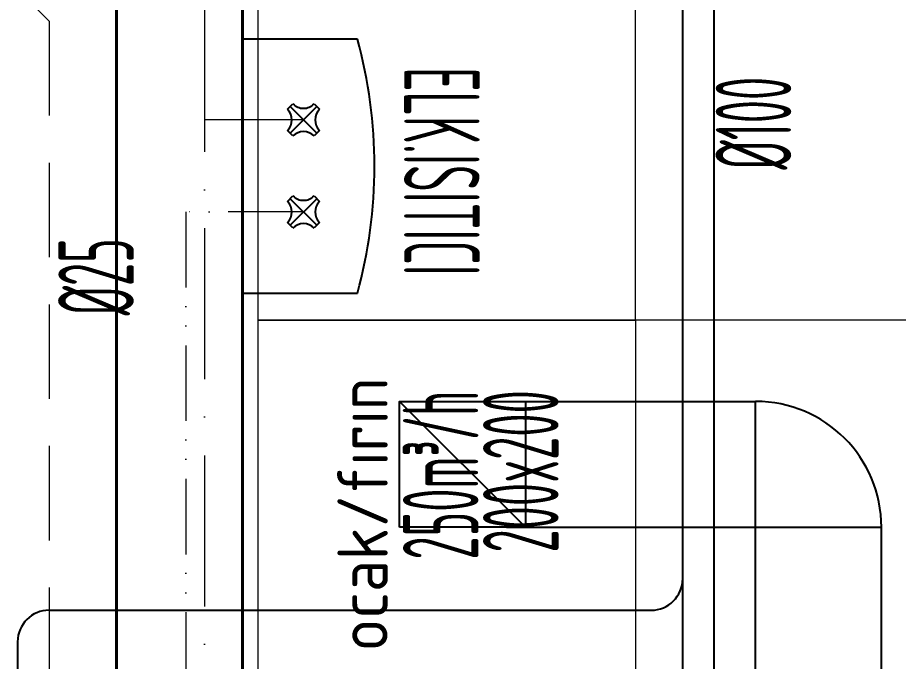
# Model space of a CAD drawing. Header units: centimetres. Extents: x 31 to 22766, y 238 to 3306.
# Drawn here: x 1691.3 to 1831.3, y 1640.3 to 1742.6 of the extents above; entities that cross this region are included whole.
import ezdxf
from ezdxf.enums import TextEntityAlignment as Align
from ezdxf.xclip import XClip

# ---------------------------------------------------------------- set-up
doc = ezdxf.new("R2010")
doc.units = ezdxf.units.CM
doc.header["$XCLIPFRAME"] = 0
for name, pattern in [('ACAD_ISO10W100', [18, 12, -3, 0, -3]), ('ACAD_ISO12W100', [21, 12, -3, 0, -3, 0, -3]), ('DASHED', [0.75, 0.5, -0.25])]:
    doc.linetypes.add(name, pattern=pattern)
for name, color, linetype, lineweight in [('00_BORDA_DUVAR', 8, 'Continuous', 40), ('M-HVAC-VRF DRENAJ HATTI', 6, 'DASHED', 5), ('M-ST-SICAK SU', 1, 'Continuous', 0), ('M-ST-SOGUK SU', 5, 'Continuous', 0), ('TEFRİŞ', 8, 'Continuous', 9), ('YAZI1', 8, 'Continuous', 5)]:
    doc.layers.add(name, color=color, linetype=linetype, lineweight=lineweight)
for name, color, linetype in [('M-HVAC EMİŞ', 6, 'Continuous'), ('M-ST-PİSSU', 8, 'Continuous'), ('M-ST-PİSSU YAZI', 7, 'Continuous'), ('M-ST-TEFRİŞ', 8, 'Continuous'), ('M-ST-YAĞMUR SUYU', 6, 'RAINWATER'), ('M-VRF-BORU', 3, 'Continuous'), ('M-ÇERÇEVE-YAZI', 7, 'Continuous')]:
    doc.layers.add(name, color=color, linetype=linetype)
doc.styles.add('MENFEZ', font='GENISO.shx')
doc.styles.get("Standard").update_dxf_attribs({"font": 'GENISO.shx'})
doc.styles.add('style1', font='GENISO.shx', dxfattribs={"height": 80})
doc.linetypes.add('RAINWATER', pattern='A,6,-0.4,[") )",Standard,S=1,R=0,X=-0.1,Y=-0.5],-1.1', length=7.5)
doc.linetypes.add('WASTEWATER', pattern='A,6,-0.4,[")",Standard,S=1,R=0,X=-0.1,Y=-0.375],-0.2', length=6.6)

# ---------------------------------------------------------------- blocks, each defined once
blk = doc.blocks.new('DUVAR PLANI')
at = {"layer": '00_BORDA_DUVAR', "lineweight": 40}
for p, q in [((35985.64, 5902.62), (35985.64, 6272.62)), ((36005.64, 6272.62), (36005.64, 5902.62))]:
    blk.add_line(p, q, dxfattribs=at)
at = {"layer": 'TEFRİŞ'}
blk.add_lwpolyline([(36068.14, 5905.12), (36008.14, 5905.12), (36008.14, 6270.12), (36068.14, 6270.12), (36068.14, 6275.12), (36298.14, 6275.12), (36298.14, 5905.12), (36238.14, 5905.12), (36238.14, 6215.12), (36068.14, 6215.12)], close=True, dxfattribs=at)
blk = doc.blocks.new('G$C22564CCB')
at = {"layer": 'TEFRİŞ'}
blk.add_lwpolyline([(2.5, -117.5), (-57.5, -117.5), (-57.5, -57.5), (2.5, -57.5)], dxfattribs=at)
blk = doc.blocks.new('G$C9F7A6E88')
at = {"layer": 'TEFRİŞ'}
blk.add_lwpolyline([(-607.5, -4937.5), (-667.5, -4937.5), (-667.5, -4572.5), (-607.5, -4572.5), (-607.5, -4567.5), (-377.5, -4567.5), (-377.5, -4847.5), (-437.5, -4847.5), (-437.5, -4627.5), (-607.5, -4627.5)], close=True, dxfattribs=at)
for points in [[(-607.5, -4627.5), (-607.5, -4572.5)], [(-607.5, -4627.5), (-667.5, -4627.5)]]:
    blk.add_lwpolyline(points, dxfattribs=at)
at = {"layer": 'YAZI1', "insert": (-654.89, -4697.46), "char_height": 8, "width": 78.1885, "attachment_point": 1, "rotation": 90, "style": 'style1'}
blk.add_mtext('\\pxsm1,qc;ocak/fırın', dxfattribs=at)
blk = doc.blocks.new('G$CCD2FF134')
at = {"layer": 'M-HVAC EMİŞ'}
for p, q in [((-1935, -610.42), (-1955, -590.42)), ((-1938, -590.42), (-1898.41, -590.42)), ((-1898.41, -1060), (-1898.41, -610.42)), ((-1878.41, -1060), (-1878.41, -610.42))]:
    blk.add_line(p, q, dxfattribs=at)
blk.add_lwpolyline([(-1955, -610.42), (-1955, -590.42), (-1935, -590.42), (-1935, -610.42), (-1955, -610.42)], dxfattribs=at)
at = {"layer": 'M-HVAC-VRF DRENAJ HATTI', "ltscale": 30}
for p, q in [((-2015.72, -525), (-2010.72, -530)), ((-2010.72, -530), (-2010.72, -654.26))]:
    blk.add_line(p, q, dxfattribs=at)
at = {"layer": 'M-ST-PİSSU', "color": 11, "linetype": 'WASTEWATER', "ltscale": 5}
blk.add_line((-1905, -960), (-1905, -20), dxfattribs=at)
at = {"layer": 'M-ST-SICAK SU', "linetype": 'ACAD_ISO12W100'}
for p, q in [((-1970.28, -560.32), (-1989, -560.32)), ((-1989, -560.32), (-1989, -904))]:
    blk.add_line(p, q, dxfattribs=at)
at = {"layer": 'M-ST-SOGUK SU', "linetype": 'ACAD_ISO10W100', "ltscale": 2}
for p, q in [((-1986, -526.79), (-1986, -907)), ((-1970.28, -545.7), (-1986, -545.7))]:
    blk.add_line(p, q, dxfattribs=at)
at = {"layer": 'M-ST-TEFRİŞ', "color": 140}
for p, q in [((-1961.7, -532.87), (-1980, -532.87)), ((-1980, -532.87), (-1980, -573.21)), ((-1980, -573.21), (-1961.7, -573.21))]:
    blk.add_line(p, q, dxfattribs=at)
at = {"layer": 'M-ST-TEFRİŞ', "color": 50}
for p, q in [((-1968.16, -547.81), (-1972.39, -543.58)), ((-1972.39, -547.81), (-1968.16, -543.58)), ((-1968.16, -562.43), (-1972.39, -558.21)), ((-1972.39, -562.43), (-1968.16, -558.21))]:
    blk.add_line(p, q, dxfattribs=at)
for points in [[(-1972.82, -544.01), (-1971.96, -543.15)], [(-1968.59, -543.15), (-1967.73, -544.01)], [(-1971.96, -548.24), (-1972.82, -547.38)], [(-1967.73, -547.38), (-1968.59, -548.24)], [(-1972.82, -558.63), (-1971.96, -557.78)], [(-1968.59, -557.78), (-1967.73, -558.63)], [(-1971.96, -562.86), (-1972.82, -562.01)], [(-1967.73, -562.01), (-1968.59, -562.86)]]:
    blk.add_lwpolyline(points, dxfattribs=at)
at = {"layer": 'M-ST-TEFRİŞ', "color": 140}
blk.add_arc((-2035.14, -553.04), 76.16, 344.6414, 15.3586, dxfattribs=at)
at = {"layer": 'M-ST-TEFRİŞ', "color": 50}
for centre, start, end in [((-1970.28, -541.47), 225, 315), ((-1974.51, -545.7), 315, 45), ((-1966.05, -545.7), 135, 225), ((-1970.28, -549.93), 45, 135), ((-1974.51, -560.32), 315, 45), ((-1970.28, -556.09), 225, 315), ((-1966.05, -560.32), 135, 225), ((-1970.28, -564.55), 45, 135)]:
    blk.add_arc(centre, 2.38, start, end, dxfattribs=at)
at = {"layer": 'M-VRF-BORU'}
for p, q in [((-1910, -1158.8), (-1910, -440)), ((-2010.72, -623.59), (-1915, -623.59)), ((-2015.72, -628.59), (-2015.72, -654.34))]:
    blk.add_line(p, q, dxfattribs=at)
for centre, start, end in [((-1915, -618.59), 270, 0), ((-2010.72, -628.59), 90, 180)]:
    blk.add_arc(centre, 5, start, end, dxfattribs=at)
at = {"layer": 'M-ÇERÇEVE-YAZI', "color": 6, "linetype": 'Continuous'}
for p, q in [((-1898.41, -610.42), (-1898.41, -590.42)), ((-1938, -610.42), (-1898.41, -610.42)), ((-1898.41, -610.42), (-1878.41, -610.42))]:
    blk.add_line(p, q, dxfattribs=at)
blk.add_arc((-1898.41, -610.42), 20, 0, 90, dxfattribs=at)
at = {"layer": 'M-ST-PİSSU YAZI', "linetype": 'WASTEWATER', "ltscale": 4, "width": 0.5}
blk.add_text('Ø100', height=12, rotation=90, dxfattribs=at).set_placement((-1892.75, -553.59))
at = {"layer": 'M-ST-TEFRİŞ', "color": 50, "style": 'MENFEZ', "width": 0.5}
blk.add_text('ELK.ISITICI', height=12, rotation=270, dxfattribs=at).set_placement((-1954.3, -537.31, -116.81))
at = {"layer": 'M-ST-YAĞMUR SUYU', "color": 7, "linetype": 'Continuous', "width": 0.5}
blk.add_text('Ø25', height=12, rotation=90, dxfattribs=at).set_placement((-2003.27, -570.62), align=Align.MIDDLE)
for s, p in [('250m³/h', (-1942.47, -615.55, -58.4)), ('200x200', (-1929.74, -614.43, -58.4))]:
    blk.add_text(s, height=12, rotation=90, dxfattribs=at).set_placement(p)

msp = doc.modelspace()

# ---------------------------------------------------------------- block references
ref = msp.add_blockref('G$CCD2FF134', (3707.03, 2272.03))
XClip(ref).set_block_clipping_path([(-3470.0000000001, -1889.9999999982), (349.9999999999, 300.0000000019)])
for name, p in [('DUVAR PLANI', (-34278.61, -4520.59)), ('G$C9F7A6E88', (2397.03, 6322.03)), ('G$C22564CCB', (1787.02, 1752.03))]:
    msp.add_blockref(name, p)

doc.saveas('drawing.dxf')
